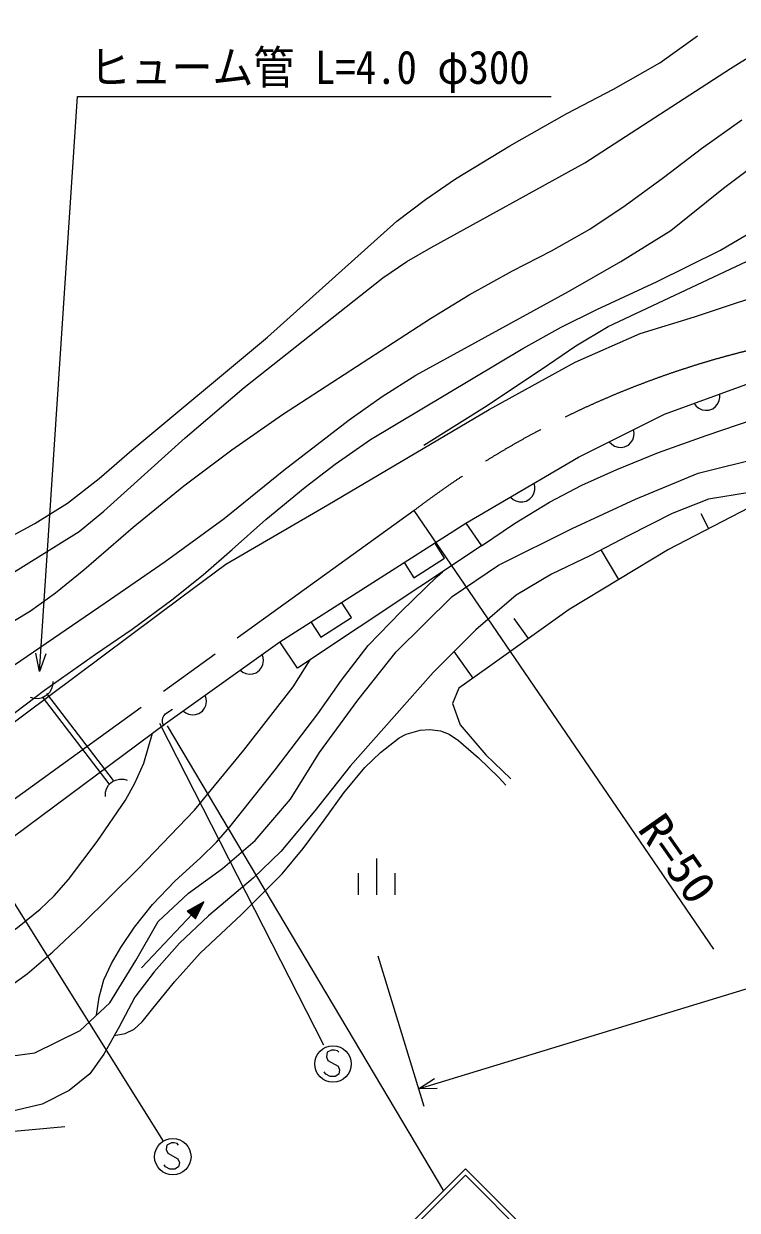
# Model space of a CAD drawing. Units: millimetres, scale not verified. Extents: x 40000 to 680000, y 20000 to 380000.
# Drawn here: x 174232 to 213422, y 239774 to 304934 of the extents above; entities that cross this region are included whole.
import ezdxf
from ezdxf.enums import TextEntityAlignment as Align

# ---------------------------------------------------------------- set-up
doc = ezdxf.new("R2010")
doc.units = ezdxf.units.MM
doc.header["$LTSCALE"] = 1000
doc.linetypes.add('CHAIN', pattern=[18.5, 12, -1.5, 3.5, -1.5])
for name, color, linetype, lineweight in [('M-BGD', 7, 'Continuous', 13), ('M-BGD-EXST', 7, 'Continuous', 13), ('M-BMK', 2, 'CHAIN', 13), ('M-STR-HTXT', 7, 'Continuous', 13), ('M-STR-STRC', 7, 'Continuous', 13)]:
    doc.layers.add(name, color=color, linetype=linetype, lineweight=lineweight)
doc.styles.add('ＭＳ ゴシック', font='')
doc.styles.get('ＭＳ ゴシック').set_extended_font_data('MS Gothic')

msp = doc.modelspace()

# ---------------------------------------------------------------- linework, layer by layer
at = {"layer": 'M-BGD'}
for p, q in [((213383, 289607), (215544, 290291)), ((211068, 288834), (213383, 289607)), ((208087, 287915), (211068, 288834)), ((204510, 286355), (208087, 287915)), ((199787, 283741), (204510, 286355)), ((209422, 283488), (214093, 285196)), ((212345, 284046), (212434, 284238)), ((212434, 284238), (212467, 284410)), ((212467, 284410), (212462, 284599)), ((190936, 278513), (199787, 283741)), ((204700, 281127), (209422, 283488)), ((211053, 284084), (211171, 283936)), ((211171, 283936), (211307, 283826)), ((211307, 283826), (211499, 283737)), ((211499, 283737), (211671, 283704)), ((211671, 283704), (211861, 283709)), ((211861, 283709), (212086, 283791)), ((212086, 283791), (212235, 283910)), ((212235, 283910), (212345, 284046)), ((207678, 282080), (207745, 282281)), ((207759, 282455), (207732, 282643)), ((207745, 282281), (207759, 282455)), ((206390, 281972), (206524, 281838)), ((206524, 281838), (206672, 281744)), ((206672, 281744), (206873, 281677)), ((206873, 281677), (207048, 281664)), ((207048, 281664), (207235, 281691)), ((207235, 281691), (207450, 281798)), ((207450, 281798), (207584, 281932)), ((207584, 281932), (207678, 282080)), ((198523, 277511), (204700, 281127)), ((211268, 280246), (215857, 281402)), ((207834, 278819), (211268, 280246)), ((202298, 279513), (202259, 279698)), ((200964, 278940), (201107, 278815)), ((202033, 278836), (202158, 278979)), ((202158, 278979), (202242, 279132)), ((202242, 279132), (202296, 279338)), ((202296, 279338), (202298, 279513)), ((214089, 279192), (211845, 278819)), ((185341, 275257), (190936, 278513)), ((201107, 278815), (201261, 278731)), ((201261, 278731), (201466, 278678)), ((201466, 278678), (201641, 278676)), ((201641, 278676), (201826, 278715)), ((201826, 278715), (202033, 278836)), ((204349, 277212), (207834, 278819)), ((214064, 278344), (209653, 276061)), ((211845, 278819), (209840, 278037)), ((209840, 278037), (207426, 276813)), ((211859, 277202), (211440, 278012)), ((188290, 270998), (198523, 277511)), ((198523, 277511), (199374, 276264)), ((200304, 275206), (204349, 277212)), ((197345, 275576), (196808, 276420)), ((207426, 276813), (205353, 275725)), ((199374, 276264), (189275, 269546)), ((205353, 275725), (203211, 274705)), ((209653, 276061), (204197, 272772)), ((206925, 274416), (205948, 276037)), ((182918, 273469), (185341, 275257)), ((195121, 275346), (195658, 274502)), ((195658, 274502), (197345, 275576)), ((197755, 273473), (200304, 275206)), ((203211, 274705), (201273, 273549)), ((168472, 262692), (182918, 273469)), ((192229, 272320), (191692, 273163)), ((194695, 270447), (197755, 273473)), ((201273, 273549), (199064, 271646)), ((204197, 272772), (199708, 269560)), ((190005, 272089), (190542, 271246)), ((190542, 271246), (192229, 272320)), ((201952, 271166), (201164, 272268)), ((199064, 271646), (196718, 269300)), ((182014, 266508), (188290, 270998)), ((189275, 269546), (188290, 270998)), ((192588, 267794), (194695, 270447)), ((198915, 268999), (197880, 270462)), ((187387, 270130), (187331, 270312)), ((187366, 269747), (187401, 269956)), ((187401, 269956), (187387, 270130)), ((186111, 269439), (186265, 269328)), ((186265, 269328), (186425, 269258)), ((186425, 269258), (186634, 269223)), ((186634, 269223), (186809, 269237)), ((186809, 269237), (186990, 269293)), ((186990, 269293), (187185, 269433)), ((187185, 269433), (187297, 269586)), ((187297, 269586), (187366, 269747)), ((196718, 269300), (194577, 266881)), ((199708, 269560), (198122, 268438)), ((175807, 268586), (175757, 268400)), ((175821, 268820), (175807, 268586)), ((174797, 267883), (174612, 267933)), ((175031, 267868), (174797, 267883)), ((175254, 267920), (175031, 267868)), ((175416, 268002), (175254, 267920)), ((178933, 263196), (175269, 267975)), ((175513, 268073), (175416, 268002)), ((179171, 263379), (175508, 268158)), ((175641, 268204), (175513, 268073)), ((175757, 268400), (175641, 268204)), ((184249, 267886), (184193, 268067)), ((184263, 267711), (184249, 267886)), ((198122, 268438), (197773, 267598)), ((182147, 267130), (182394, 267301)), ((182973, 267194), (183126, 267083)), ((183852, 267048), (184047, 267188)), ((184047, 267188), (184158, 267342)), ((184158, 267342), (184228, 267502)), ((184228, 267502), (184263, 267711)), ((190480, 264904), (192588, 267794)), ((197773, 267598), (198210, 266433)), ((173656, 260280), (182014, 266508)), ((181850, 266681), (181875, 266820)), ((181857, 266565), (181850, 266681)), ((181893, 266443), (181857, 266565)), ((181875, 266820), (181923, 266927)), ((181923, 266927), (182016, 267039)), ((182016, 267039), (182147, 267130)), ((183126, 267083), (183287, 267013)), ((183287, 267013), (183496, 266978)), ((183496, 266978), (183670, 266993)), ((183670, 266993), (183852, 267048)), ((194577, 266881), (192163, 264161)), ((181938, 266378), (181893, 266443)), ((198210, 266433), (199619, 264781)), ((188882, 262355), (190480, 264904)), ((199619, 264781), (200979, 263470)), ((192163, 264161), (190225, 261714)), ((179016, 263242), (179112, 263314)), ((179112, 263314), (179274, 263398)), ((179274, 263398), (179496, 263452)), ((179496, 263452), (179730, 263440)), ((179730, 263440), (179916, 263392)), ((178716, 262492), (178728, 262726)), ((178728, 262726), (178776, 262912)), ((178776, 262912), (178890, 263110)), ((178890, 263110), (179016, 263242)), ((186945, 260077), (188882, 262355)), ((190225, 261714), (188356, 259470)), ((185143, 258547), (186945, 260077)), ((188356, 259470), (186826, 258008)), ((193608, 259094), (193608, 257094)), ((183273, 257188), (185143, 258547)), ((192608, 258294), (192608, 257094)), ((194608, 258294), (194608, 257094)), ((186826, 258008), (184378, 255935)), ((181608, 255624), (183273, 257188)), ((180706, 253085), (184123, 256717)), ((184123, 256717), (183205, 256208)), ((183205, 256208), (183671, 255770)), ((184041, 256630), (183276, 256196)), ((183276, 256196), (183654, 255840)), ((183958, 256542), (183347, 256184)), ((183347, 256184), (183638, 255910)), ((183876, 256455), (183418, 256172)), ((183418, 256172), (183622, 255980)), ((183794, 256368), (183489, 256160)), ((183489, 256160), (183606, 256051)), ((183684, 256251), (183560, 256148)), ((183560, 256148), (183589, 256121)), ((183589, 256121), (183684, 256251)), ((183606, 256051), (183794, 256368)), ((183622, 255980), (183876, 256455)), ((183638, 255910), (183958, 256542)), ((183654, 255840), (184041, 256630)), ((183671, 255770), (184123, 256717)), ((180384, 253482), (181608, 255624)), ((184378, 255935), (182781, 254439)), ((182781, 254439), (181387, 252875)), ((178956, 251171), (180384, 253482)), ((181387, 252875), (180338, 251481)), ((177324, 249641), (178956, 251171)), ((180338, 251481), (179455, 249816)), ((174843, 248417), (177324, 249641)), ((179455, 249816), (178639, 248354)), ((171987, 248043), (174843, 248417)), ((178639, 248354), (177857, 247266)), ((177857, 247266), (176735, 246348)), ((176735, 246348), (175239, 245601)), ((175239, 245601), (173234, 245125))]:
    msp.add_line(p, q, dxfattribs=at)
for points in [[(173391, 274629), (177273, 277057), (178638, 278161), (180119, 279505), (183096, 282185), (186338, 284962), (193950, 290985), (195275, 291879), (196602, 292645), (205055, 297294), (213047, 302472), (216994, 304934)], [(169314, 274124), (171120, 275348), (172909, 276436), (174841, 277496), (176640, 278604), (178369, 279961), (180171, 281508), (187622, 287727), (194723, 294083), (196300, 295288), (197952, 296413), (200935, 298230), (204064, 300008), (206620, 301343), (209162, 302789), (211247, 304271)], [(171864, 271043), (174608, 272699), (175977, 273682), (177530, 274941), (180248, 277291), (183027, 279562), (185662, 281531), (188447, 283482), (196566, 288751), (198692, 290043), (201080, 291366), (203219, 292455), (205328, 293653), (207268, 294949), (209368, 296483), (211455, 298085), (213667, 299654)], [(164021, 261672), (165477, 262732), (166815, 263843), (168773, 265830), (170808, 267745), (178712, 273127), (182002, 275395), (185237, 277755), (188516, 280412), (192115, 283185), (193911, 284459), (195768, 285639), (204150, 290230), (207022, 291878), (209779, 293583), (212664, 295898), (215458, 297995)], [(196206, 281785), (199679, 283969), (203053, 286221), (204553, 287241), (206326, 288308), (215178, 292457), (223973, 296454), (224839, 296724), (226016, 296959), (226066, 296966)], [(169592, 263528), (171046, 264905), (172696, 266315), (175372, 268334), (178166, 270315), (180188, 271683), (182368, 273289), (184088, 274661), (185688, 276065), (187521, 277699), (189686, 279475), (191328, 280739), (193281, 282106), (201641, 287106), (203742, 288266), (205717, 289246), (208992, 290753), (212500, 292493), (216293, 294739)], [(199374, 276264), (201196, 277497), (203116, 278661), (204891, 279586), (206801, 280461), (209087, 281379), (211723, 282321), (214352, 283218)], [(178231, 250491), (178372, 251484), (178634, 252421), (179051, 253332), (179563, 254204), (180317, 255323), (181309, 256574), (182540, 257839), (183958, 259146), (184819, 259981), (185558, 260833), (188050, 263956), (190383, 267039), (191677, 268892), (193148, 270794), (194957, 272662), (196948, 274569), (197229, 274837)], [(158092, 250082), (158832, 250396), (159673, 250628), (160466, 250703), (161477, 250680), (163818, 250497), (166044, 250216), (167241, 250048), (168436, 250001), (169073, 250064), (170049, 250295), (170863, 250592), (171942, 251117), (173119, 251833), (174418, 252766), (175821, 253961), (177422, 255470), (180528, 258539), (183620, 261747), (186321, 265034), (189037, 268517), (189961, 270003)], [(172720, 254505), (173882, 255302), (175129, 256307), (175902, 257044), (176689, 257947), (178256, 260026), (179815, 262286), (180339, 263221), (180822, 264322), (181304, 265979)], [(179206, 249370), (179802, 249476), (180301, 249716), (180743, 250123), (181247, 250755), (182508, 252316), (183927, 253895), (186197, 256012), (188425, 258254), (189579, 259636), (190734, 261193), (191814, 262691), (192968, 264089), (193836, 264915), (194848, 265725), (195229, 265926), (196001, 266145), (196535, 266184), (197130, 266106), (197601, 265914), (198103, 265580), (199217, 264626), (200303, 263555), (200709, 263127)], [(157621, 248198), (158076, 247540), (158530, 247103), (160130, 246076), (161704, 245204), (162628, 244820), (163713, 244491), (165088, 244221), (166311, 244079), (168585, 243915), (170888, 243869), (176487, 244382)]]:
    msp.add_lwpolyline(points, dxfattribs=at)
at = {"layer": 'M-BGD-EXST'}
for p, q in [((181692, 266529), (190688, 248866)), ((172099, 259186), (181890, 243574)), ((190898, 248447), (190858, 248207)), ((191138, 248567), (190898, 248447)), ((191298, 248567), (191138, 248567)), ((191458, 248527), (191298, 248567)), ((191538, 248447), (191458, 248527)), ((190858, 248207), (190938, 248007)), ((190938, 248007), (191498, 247687)), ((191498, 247687), (191578, 247487)), ((190818, 247247), (190738, 247367)), ((191058, 247127), (190818, 247247)), ((191338, 247127), (191058, 247127)), ((191538, 247247), (191338, 247127)), ((191578, 247487), (191538, 247247)), ((182099, 243354), (182059, 243114)), ((182059, 243114), (182139, 242914)), ((182339, 243474), (182099, 243354)), ((182499, 243474), (182339, 243474)), ((182659, 243434), (182499, 243474)), ((182739, 243354), (182659, 243434)), ((182139, 242914), (182699, 242594)), ((182699, 242594), (182779, 242394)), ((182019, 242154), (181939, 242274)), ((182259, 242034), (182019, 242154)), ((182539, 242034), (182259, 242034)), ((182739, 242154), (182539, 242034)), ((182779, 242394), (182739, 242154))]:
    msp.add_line(p, q, dxfattribs=at)
for centre in [(191218, 247807), (182419, 242714)]:
    msp.add_circle(centre, 1000, dxfattribs=at)
at = {"layer": 'M-BMK'}
msp.add_line((195683, 278209), (170472, 260005), dxfattribs=at)
msp.add_arc((225986, 238438), 50000, 81.18112, 127.30399, dxfattribs=at)
at = {"layer": 'M-STR-HTXT'}
for p, q in [((175103, 269357), (177178, 300931)), ((177178, 300931), (203195, 300931)), ((212129, 254121), (195683, 278209)), ((175103, 269357), (174889, 270373)), ((175448, 270336), (175103, 269357)), ((195910, 246442), (243769, 261028)), ((193682, 253752), (196201, 245486)), ((195910, 246442), (196785, 247002)), ((196948, 246466), (195910, 246442))]:
    msp.add_line(p, q, dxfattribs=at)
at = {"layer": 'M-STR-STRC'}
for p, q in [((182115, 266371), (197284, 240845)), ((193992, 237554), (198492, 242054)), ((202993, 237553), (198492, 242054)), ((194346, 237554), (198492, 241700)), ((202639, 237553), (198492, 241700))]:
    msp.add_line(p, q, dxfattribs=at)

# ---------------------------------------------------------------- texts
at = {"layer": 'M-STR-HTXT', "style": 'ＭＳ ゴシック', "width": 0.9}
msp.add_text('ヒューム管 L=4.0 φ300', height=1833, dxfattribs=at).set_placement((177845, 301079), align=Align.BOTTOM_LEFT)
at = {"layer": 'M-STR-HTXT', "style": 'ＭＳ ゴシック', "width": 1.05}
msp.add_text('R=50', height=1833, rotation=305, dxfattribs=at).set_placement((207447, 260394), align=Align.BOTTOM_LEFT)

doc.saveas('drawing.dxf')
